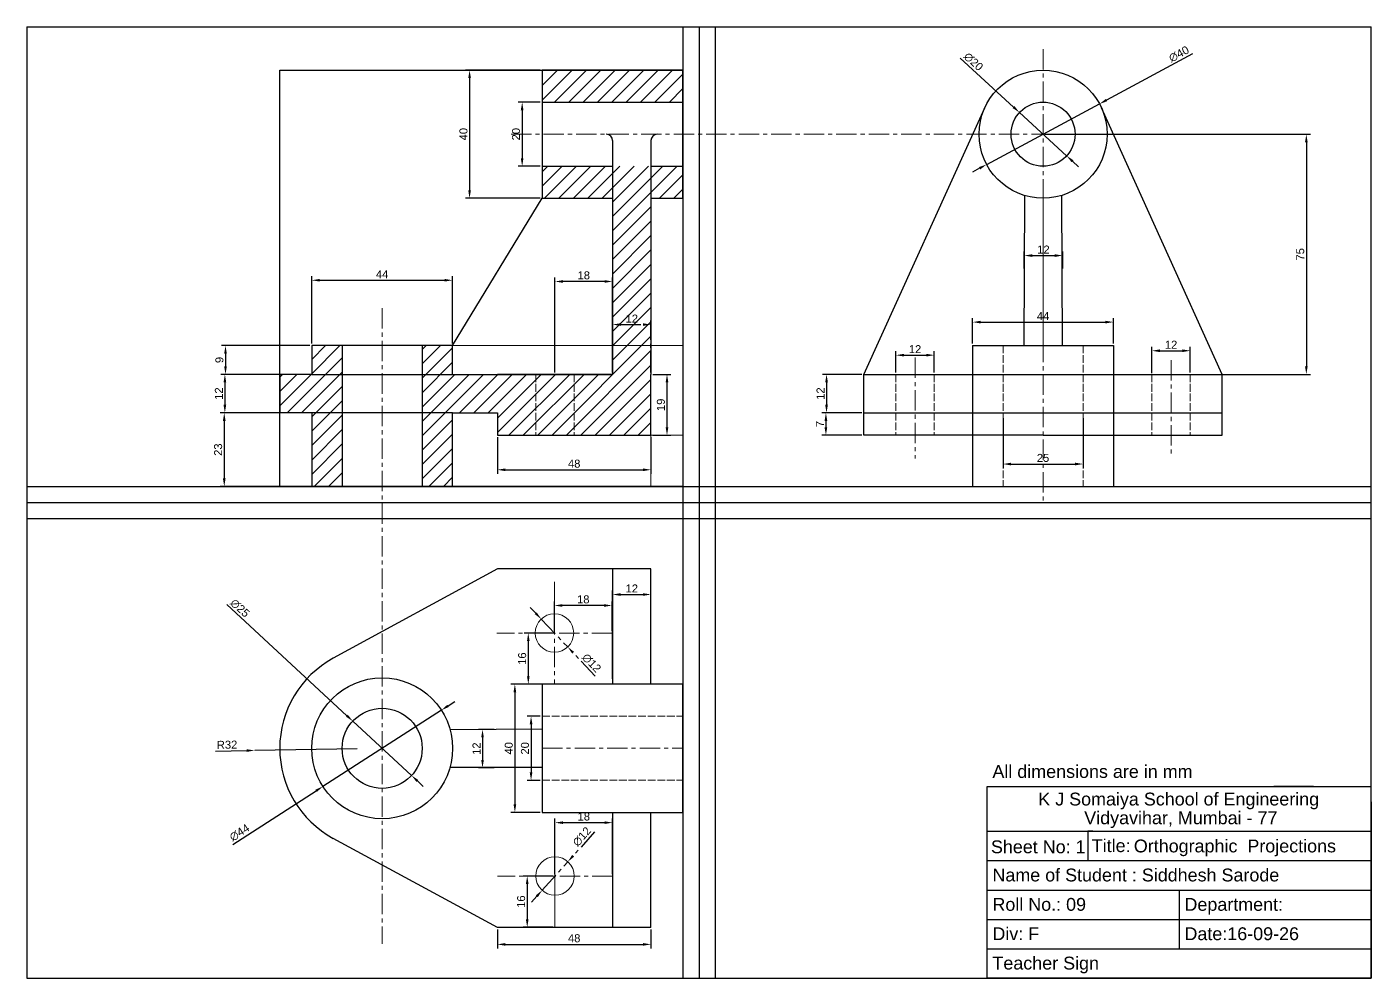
# Model space of a CAD drawing. Header units: millimetres. Extents: x 8712 to 9132, y 3565 to 3862.
import ezdxf

# ---------------------------------------------------------------- set-up
doc = ezdxf.new("R2010")
doc.units = ezdxf.units.MM
doc.header["$LTSCALE"] = 0.2
doc.linetypes.add('ACAD_ISO02W100', pattern=[15, 12, -3])
doc.linetypes.add('CENTER', pattern=[50.8, 31.75, -6.35, 6.35, -6.35])
doc.styles.get("Standard").update_dxf_attribs({"font": 'arial.ttf'})
doc.dimstyles.new('ISO-25', dxfattribs={"dimtxt": 2.5, "dimasz": 2.5, "dimexe": 1.25, "dimexo": 0.625, "dimtad": 1, "dimtxsty": 'Standard', "dimcen": 2.5, "dimadec": 0, "dimazin": 0, "dimtfac": 1, "dimtmove": 0, "dimatfit": 3, "dimfxl": 1, "dimarcsym": 0})

# ---------------------------------------------------------------- blocks, each defined once
blk = doc.blocks.new('*D1')
at = {"color": 0, "lineweight": -2, "transparency": 16777216}
for p, q in [((8876.95, 3754.47), (8876.95, 3784.1)), ((8892.45, 3782.85), (8879.45, 3782.85)), ((8894.95, 3754.47), (8894.95, 3784.1))]:
    blk.add_line(p, q, dxfattribs=at)
at = {"color": 0, "lineweight": 9, "transparency": 16777216}
for points in [[(8879.45, 3783.27), (8879.45, 3782.44), (8876.95, 3782.85)], [(8892.45, 3783.27), (8892.45, 3782.44), (8894.95, 3782.85)]]:
    blk.add_solid(points, dxfattribs=at)
at = {"layer": 'Defpoints', "color": 0, "lineweight": 9, "transparency": 16777216}
for p in [(8876.95, 3782.85), (8876.95, 3753.84), (8894.95, 3753.84)]:
    blk.add_point(p, dxfattribs=at)
at = {"color": 0, "lineweight": 9, "transparency": 16777216, "insert": (8885.95, 3784.75), "char_height": 2.5, "attachment_point": 5}
blk.add_mtext('18', dxfattribs=at)
blk = doc.blocks.new('*D2')
at = {"color": 0, "linetype": 'Continuous', "lineweight": -2, "transparency": 16777216}
for p, q in [((8857.94, 3642.98), (8853.06, 3642.98)), ((8854.31, 3640.48), (8854.31, 3633.48)), ((8857.94, 3630.98), (8853.06, 3630.98))]:
    blk.add_line(p, q, dxfattribs=at)
at = {"color": 0, "linetype": 'Continuous', "lineweight": 9, "transparency": 16777216}
for points in [[(8853.9, 3640.48), (8854.73, 3640.48), (8854.31, 3642.98)], [(8853.9, 3633.48), (8854.73, 3633.48), (8854.31, 3630.98)]]:
    blk.add_solid(points, dxfattribs=at)
at = {"layer": 'Defpoints', "color": 0, "linetype": 'Continuous', "lineweight": 9, "transparency": 16777216}
for p in [(8858.56, 3642.98), (8854.31, 3630.98), (8858.56, 3630.98)]:
    blk.add_point(p, dxfattribs=at)
at = {"color": 0, "linetype": 'Continuous', "lineweight": 9, "transparency": 16777216, "insert": (8852.43, 3636.98), "char_height": 2.5, "attachment_point": 5, "rotation": 90}
blk.add_mtext('12', dxfattribs=at)
blk = doc.blocks.new('*D3')
at = {"color": 0, "linetype": 'Continuous', "lineweight": -2, "transparency": 16777216}
for p, q in [((8774.4, 3681.97), (8811.93, 3647.27)), ((8832.13, 3628.61), (8813.77, 3645.58)), ((8833.96, 3626.91), (8835.8, 3625.21))]:
    blk.add_line(p, q, dxfattribs=at)
at = {"color": 0, "linetype": 'Continuous', "lineweight": 9, "transparency": 16777216}
for points in [[(8812.22, 3647.58), (8811.65, 3646.97), (8813.77, 3645.58)], [(8834.25, 3627.21), (8833.68, 3626.6), (8832.13, 3628.61)]]:
    blk.add_solid(points, dxfattribs=at)
at = {"layer": 'Defpoints', "color": 0, "linetype": 'Continuous', "lineweight": 9, "transparency": 16777216}
for p in [(8813.77, 3645.58), (8832.13, 3628.61)]:
    blk.add_point(p, dxfattribs=at)
at = {"color": 0, "linetype": 'Continuous', "lineweight": 9, "transparency": 16777216, "insert": (8778.52, 3680.85), "char_height": 2.5, "attachment_point": 5, "rotation": 317.2478}
blk.add_mtext('∅25', dxfattribs=at)
blk = doc.blocks.new('*D4')
at = {"color": 0, "linetype": 'Continuous', "lineweight": -2, "transparency": 16777216}
for p, q in [((8770.92, 3636.24), (8780.62, 3636.39)), ((8815.11, 3636.92), (8783.12, 3636.42))]:
    blk.add_line(p, q, dxfattribs=at)
at = {"color": 0, "linetype": 'Continuous', "lineweight": 9, "transparency": 16777216}
blk.add_solid([(8780.61, 3636.8), (8780.62, 3635.97), (8783.12, 3636.42)], dxfattribs=at)
at = {"layer": 'Defpoints', "color": 0, "linetype": 'Continuous', "lineweight": 9, "transparency": 16777216}
for p in [(8783.12, 3636.42), (8815.11, 3636.92)]:
    blk.add_point(p, dxfattribs=at)
at = {"color": 0, "linetype": 'Continuous', "lineweight": 9, "transparency": 16777216, "insert": (8774.49, 3638.19), "char_height": 2.5, "attachment_point": 5, "rotation": 0.8812}
blk.add_mtext('R32', dxfattribs=at)
blk = doc.blocks.new('*D5')
at = {"color": 0, "linetype": 'Continuous', "lineweight": -2, "transparency": 16777216}
for p, q in [((8843.55, 3650.34), (8845.66, 3651.7)), ((8841.45, 3648.99), (8804.45, 3625.19)), ((8776.28, 3607.07), (8802.34, 3623.84))]:
    blk.add_line(p, q, dxfattribs=at)
at = {"color": 0, "linetype": 'Continuous', "lineweight": 9, "transparency": 16777216}
for points in [[(8843.33, 3650.7), (8843.78, 3649.99), (8841.45, 3648.99)], [(8802.12, 3624.19), (8802.57, 3623.49), (8804.45, 3625.19)]]:
    blk.add_solid(points, dxfattribs=at)
at = {"layer": 'Defpoints', "color": 0, "linetype": 'Continuous', "lineweight": 9, "transparency": 16777216}
for p in [(8841.45, 3648.99), (8804.45, 3625.19)]:
    blk.add_point(p, dxfattribs=at)
at = {"color": 0, "linetype": 'Continuous', "lineweight": 9, "transparency": 16777216, "insert": (8778.38, 3610.77), "char_height": 2.5, "attachment_point": 5, "rotation": 32.7506}
blk.add_mtext('∅44', dxfattribs=at)
blk = doc.blocks.new('*D6')
at = {"color": 0, "linetype": 'Continuous', "lineweight": -2, "transparency": 16777216}
for p, q in [((9076.15, 3853.91), (9049.27, 3839.48)), ((9011.83, 3819.38), (9047.07, 3838.3)), ((9009.62, 3818.2), (9007.42, 3817.02))]:
    blk.add_line(p, q, dxfattribs=at)
at = {"color": 0, "linetype": 'Continuous', "lineweight": 9, "transparency": 16777216}
for points in [[(9049.08, 3839.85), (9049.47, 3839.12), (9047.07, 3838.3)], [(9009.43, 3818.57), (9009.82, 3817.83), (9011.83, 3819.38)]]:
    blk.add_solid(points, dxfattribs=at)
at = {"layer": 'Defpoints', "color": 0, "linetype": 'Continuous', "lineweight": 9, "transparency": 16777216}
for p in [(9047.07, 3838.3), (9011.83, 3819.38)]:
    blk.add_point(p, dxfattribs=at)
at = {"color": 0, "linetype": 'Continuous', "lineweight": 9, "transparency": 16777216, "insert": (9071.9, 3853.86), "char_height": 2.5, "attachment_point": 5, "rotation": 28.227}
blk.add_mtext('∅40', dxfattribs=at)
blk = doc.blocks.new('*D7')
at = {"color": 0, "linetype": 'Continuous', "lineweight": -2, "transparency": 16777216}
for p, q in [((9003.58, 3852.58), (9020.24, 3837.29)), ((9036.82, 3822.08), (9022.08, 3835.6)), ((9038.66, 3820.39), (9040.5, 3818.7))]:
    blk.add_line(p, q, dxfattribs=at)
at = {"color": 0, "linetype": 'Continuous', "lineweight": 9, "transparency": 16777216}
for points in [[(9020.52, 3837.6), (9019.96, 3836.99), (9022.08, 3835.6)], [(9038.94, 3820.7), (9038.38, 3820.08), (9036.82, 3822.08)]]:
    blk.add_solid(points, dxfattribs=at)
at = {"layer": 'Defpoints', "color": 0, "linetype": 'Continuous', "lineweight": 9, "transparency": 16777216}
for p in [(9022.08, 3835.6), (9036.82, 3822.08)]:
    blk.add_point(p, dxfattribs=at)
at = {"color": 0, "linetype": 'Continuous', "lineweight": 9, "transparency": 16777216, "insert": (9007.69, 3851.48), "char_height": 2.5, "attachment_point": 5, "rotation": 317.457}
blk.add_mtext('∅20', dxfattribs=at)
blk = doc.blocks.new('*D8')
at = {"color": 0, "lineweight": -2, "transparency": 16777216}
for p, q in [((8800.95, 3763.47), (8800.95, 3784.48)), ((8844.95, 3763.47), (8844.95, 3784.48)), ((8803.45, 3783.23), (8842.45, 3783.23))]:
    blk.add_line(p, q, dxfattribs=at)
at = {"color": 0, "lineweight": 9, "transparency": 16777216}
for points in [[(8803.45, 3783.65), (8803.45, 3782.82), (8800.95, 3783.23)], [(8842.45, 3783.65), (8842.45, 3782.82), (8844.95, 3783.23)]]:
    blk.add_solid(points, dxfattribs=at)
at = {"layer": 'Defpoints', "color": 0, "lineweight": 9, "transparency": 16777216}
for p in [(8844.95, 3783.23), (8800.95, 3762.84), (8844.95, 3762.84)]:
    blk.add_point(p, dxfattribs=at)
at = {"color": 0, "lineweight": 9, "transparency": 16777216, "insert": (8822.95, 3785.11), "char_height": 2.5, "attachment_point": 5}
blk.add_mtext('44', dxfattribs=at)
blk = doc.blocks.new('*D9')
at = {"color": 0, "linetype": 'Continuous', "lineweight": -2, "transparency": 16777216}
for p, q in [((8800.32, 3762.84), (8772.76, 3762.84)), ((8774.01, 3760.34), (8774.01, 3756.34)), ((8800.32, 3753.84), (8772.76, 3753.84))]:
    blk.add_line(p, q, dxfattribs=at)
at = {"color": 0, "linetype": 'Continuous', "lineweight": 9, "transparency": 16777216}
for points in [[(8773.59, 3760.34), (8774.42, 3760.34), (8774.01, 3762.84)], [(8773.59, 3756.34), (8774.42, 3756.34), (8774.01, 3753.84)]]:
    blk.add_solid(points, dxfattribs=at)
at = {"layer": 'Defpoints', "color": 0, "linetype": 'Continuous', "lineweight": 9, "transparency": 16777216}
for p in [(8800.95, 3762.84), (8774.01, 3753.84), (8800.95, 3753.84)]:
    blk.add_point(p, dxfattribs=at)
at = {"color": 0, "linetype": 'Continuous', "lineweight": 9, "transparency": 16777216, "insert": (8772.11, 3758.34), "char_height": 2.5, "attachment_point": 5, "rotation": 90}
blk.add_mtext('9', dxfattribs=at)
blk = doc.blocks.new('*D10')
at = {"color": 0, "linetype": 'Continuous', "lineweight": -2, "transparency": 16777216}
for p, q in [((8790.32, 3753.84), (8772.56, 3753.84)), ((8773.81, 3751.34), (8773.81, 3744.34)), ((8790.32, 3741.84), (8772.56, 3741.84))]:
    blk.add_line(p, q, dxfattribs=at)
at = {"color": 0, "linetype": 'Continuous', "lineweight": 9, "transparency": 16777216}
for points in [[(8773.39, 3751.34), (8774.23, 3751.34), (8773.81, 3753.84)], [(8773.39, 3744.34), (8774.23, 3744.34), (8773.81, 3741.84)]]:
    blk.add_solid(points, dxfattribs=at)
at = {"layer": 'Defpoints', "color": 0, "linetype": 'Continuous', "lineweight": 9, "transparency": 16777216}
for p in [(8790.95, 3753.84), (8773.81, 3741.84), (8790.95, 3741.84)]:
    blk.add_point(p, dxfattribs=at)
at = {"color": 0, "linetype": 'Continuous', "lineweight": 9, "transparency": 16777216, "insert": (8771.93, 3747.84), "char_height": 2.5, "attachment_point": 5, "rotation": 90}
blk.add_mtext('12', dxfattribs=at)
blk = doc.blocks.new('*D11')
at = {"color": 0, "linetype": 'Continuous', "lineweight": -2, "transparency": 16777216}
for p, q in [((8800.32, 3741.84), (8772.36, 3741.84)), ((8773.61, 3739.34), (8773.61, 3721.34)), ((8800.32, 3718.84), (8772.36, 3718.84))]:
    blk.add_line(p, q, dxfattribs=at)
at = {"color": 0, "linetype": 'Continuous', "lineweight": 9, "transparency": 16777216}
for points in [[(8773.19, 3739.34), (8774.03, 3739.34), (8773.61, 3741.84)], [(8773.19, 3721.34), (8774.03, 3721.34), (8773.61, 3718.84)]]:
    blk.add_solid(points, dxfattribs=at)
at = {"layer": 'Defpoints', "color": 0, "linetype": 'Continuous', "lineweight": 9, "transparency": 16777216}
for p in [(8800.95, 3741.84), (8773.61, 3718.84), (8800.95, 3718.84)]:
    blk.add_point(p, dxfattribs=at)
at = {"color": 0, "linetype": 'Continuous', "lineweight": 9, "transparency": 16777216, "insert": (8771.71, 3730.34), "char_height": 2.5, "attachment_point": 5, "rotation": 90}
blk.add_mtext('23', dxfattribs=at)
blk = doc.blocks.new('*D12')
at = {"color": 0, "linetype": 'Continuous', "lineweight": -2, "transparency": 16777216}
for p, q in [((8872.32, 3848.84), (8849.01, 3848.84)), ((8850.26, 3846.34), (8850.26, 3811.34)), ((8872.32, 3808.84), (8849.01, 3808.84))]:
    blk.add_line(p, q, dxfattribs=at)
at = {"color": 0, "linetype": 'Continuous', "lineweight": 9, "transparency": 16777216}
for points in [[(8849.85, 3846.34), (8850.68, 3846.34), (8850.26, 3848.84)], [(8849.85, 3811.34), (8850.68, 3811.34), (8850.26, 3808.84)]]:
    blk.add_solid(points, dxfattribs=at)
at = {"layer": 'Defpoints', "color": 0, "linetype": 'Continuous', "lineweight": 9, "transparency": 16777216}
for p in [(8872.95, 3848.84), (8850.26, 3808.84), (8872.95, 3808.84)]:
    blk.add_point(p, dxfattribs=at)
at = {"color": 0, "linetype": 'Continuous', "lineweight": 9, "transparency": 16777216, "insert": (8848.36, 3828.84), "char_height": 2.5, "attachment_point": 5, "rotation": 90}
blk.add_mtext('40', dxfattribs=at)
blk = doc.blocks.new('*D13')
at = {"color": 0, "linetype": 'Continuous', "lineweight": -2, "transparency": 16777216}
for p, q in [((8872.32, 3838.84), (8865.45, 3838.84)), ((8866.7, 3836.34), (8866.7, 3821.34)), ((8872.32, 3818.84), (8865.45, 3818.84))]:
    blk.add_line(p, q, dxfattribs=at)
at = {"color": 0, "linetype": 'Continuous', "lineweight": 9, "transparency": 16777216}
for points in [[(8866.28, 3836.34), (8867.11, 3836.34), (8866.7, 3838.84)], [(8866.28, 3821.34), (8867.11, 3821.34), (8866.7, 3818.84)]]:
    blk.add_solid(points, dxfattribs=at)
at = {"layer": 'Defpoints', "color": 0, "linetype": 'Continuous', "lineweight": 9, "transparency": 16777216}
for p in [(8872.95, 3838.84), (8866.7, 3818.84), (8872.95, 3818.84)]:
    blk.add_point(p, dxfattribs=at)
at = {"color": 0, "linetype": 'Continuous', "lineweight": 9, "transparency": 16777216, "insert": (8864.79, 3828.84), "char_height": 2.5, "attachment_point": 5, "rotation": 90}
blk.add_mtext('20', dxfattribs=at)
blk = doc.blocks.new('*D14')
at = {"color": 0, "linetype": 'CENTER', "lineweight": -2, "transparency": 16777216}
for p, q in [((8894.95, 3754.47), (8894.95, 3770.64)), ((8897.45, 3769.39), (8904.45, 3769.39)), ((8906.95, 3754.47), (8906.95, 3770.64))]:
    blk.add_line(p, q, dxfattribs=at)
at = {"color": 0, "linetype": 'CENTER', "lineweight": 9, "transparency": 16777216}
for points in [[(8897.45, 3769.81), (8897.45, 3768.98), (8894.95, 3769.39)], [(8904.45, 3769.81), (8904.45, 3768.98), (8906.95, 3769.39)]]:
    blk.add_solid(points, dxfattribs=at)
at = {"layer": 'Defpoints', "color": 0, "linetype": 'CENTER', "lineweight": 9, "transparency": 16777216}
for p in [(8906.95, 3769.39), (8894.95, 3753.84), (8906.95, 3753.84)]:
    blk.add_point(p, dxfattribs=at)
at = {"color": 0, "linetype": 'CENTER', "lineweight": 9, "transparency": 16777216, "insert": (8900.95, 3771.27), "char_height": 2.5, "attachment_point": 5}
blk.add_mtext('12', dxfattribs=at)
blk = doc.blocks.new('*D15')
at = {"color": 0, "linetype": 'Continuous', "lineweight": -2, "transparency": 16777216}
for p, q in [((8858.95, 3734.22), (8858.95, 3722.81)), ((8906.95, 3734.22), (8906.95, 3722.81)), ((8861.45, 3724.06), (8904.45, 3724.06))]:
    blk.add_line(p, q, dxfattribs=at)
at = {"color": 0, "linetype": 'Continuous', "lineweight": 9, "transparency": 16777216}
for points in [[(8861.45, 3724.48), (8861.45, 3723.64), (8858.95, 3724.06)], [(8904.45, 3724.48), (8904.45, 3723.64), (8906.95, 3724.06)]]:
    blk.add_solid(points, dxfattribs=at)
at = {"layer": 'Defpoints', "color": 0, "linetype": 'Continuous', "lineweight": 9, "transparency": 16777216}
for p in [(8858.95, 3734.84), (8906.95, 3734.84), (8906.95, 3724.06)]:
    blk.add_point(p, dxfattribs=at)
at = {"color": 0, "linetype": 'Continuous', "lineweight": 9, "transparency": 16777216, "insert": (8882.95, 3725.96), "char_height": 2.5, "attachment_point": 5}
blk.add_mtext('48', dxfattribs=at)
blk = doc.blocks.new('*D16')
at = {"color": 0, "linetype": 'Continuous', "lineweight": -2, "transparency": 16777216}
for p, q in [((8907.57, 3753.84), (8913.2, 3753.84)), ((8911.95, 3751.34), (8911.95, 3737.34)), ((8907.57, 3734.84), (8913.2, 3734.84))]:
    blk.add_line(p, q, dxfattribs=at)
at = {"color": 0, "linetype": 'Continuous', "lineweight": 9, "transparency": 16777216}
for points in [[(8911.53, 3751.34), (8912.37, 3751.34), (8911.95, 3753.84)], [(8911.53, 3737.34), (8912.37, 3737.34), (8911.95, 3734.84)]]:
    blk.add_solid(points, dxfattribs=at)
at = {"layer": 'Defpoints', "color": 0, "linetype": 'Continuous', "lineweight": 9, "transparency": 16777216}
for p in [(8906.95, 3753.84), (8906.95, 3734.84), (8911.95, 3734.84)]:
    blk.add_point(p, dxfattribs=at)
at = {"color": 0, "linetype": 'Continuous', "lineweight": 9, "transparency": 16777216, "insert": (8910.05, 3744.34), "char_height": 2.5, "attachment_point": 5, "rotation": 90}
blk.add_mtext('19', dxfattribs=at)
blk = doc.blocks.new('*D17')
at = {"color": 0, "linetype": 'Continuous', "lineweight": -2, "transparency": 16777216}
for p, q in [((8972.82, 3753.84), (8960.55, 3753.84)), ((8961.8, 3751.34), (8961.8, 3744.34)), ((8972.82, 3741.84), (8960.55, 3741.84))]:
    blk.add_line(p, q, dxfattribs=at)
at = {"color": 0, "linetype": 'Continuous', "lineweight": 9, "transparency": 16777216}
for points in [[(8961.38, 3751.34), (8962.22, 3751.34), (8961.8, 3753.84)], [(8961.38, 3744.34), (8962.22, 3744.34), (8961.8, 3741.84)]]:
    blk.add_solid(points, dxfattribs=at)
at = {"layer": 'Defpoints', "color": 0, "linetype": 'Continuous', "lineweight": 9, "transparency": 16777216}
for p in [(8973.45, 3753.84), (8961.8, 3741.84), (8973.45, 3741.84)]:
    blk.add_point(p, dxfattribs=at)
at = {"color": 0, "linetype": 'Continuous', "lineweight": 9, "transparency": 16777216, "insert": (8959.92, 3747.84), "char_height": 2.5, "attachment_point": 5, "rotation": 90}
blk.add_mtext('12', dxfattribs=at)
blk = doc.blocks.new('*D18')
at = {"color": 0, "linetype": 'Continuous', "lineweight": -2, "transparency": 16777216}
for p, q in [((8972.82, 3741.84), (8960.35, 3741.84)), ((8961.6, 3739.34), (8961.6, 3737.34)), ((8972.82, 3734.84), (8960.35, 3734.84))]:
    blk.add_line(p, q, dxfattribs=at)
at = {"color": 0, "linetype": 'Continuous', "lineweight": 9, "transparency": 16777216}
for points in [[(8961.18, 3739.34), (8962.02, 3739.34), (8961.6, 3741.84)], [(8961.18, 3737.34), (8962.02, 3737.34), (8961.6, 3734.84)]]:
    blk.add_solid(points, dxfattribs=at)
at = {"layer": 'Defpoints', "color": 0, "linetype": 'Continuous', "lineweight": 9, "transparency": 16777216}
for p in [(8973.45, 3741.84), (8961.6, 3734.84), (8973.45, 3734.84)]:
    blk.add_point(p, dxfattribs=at)
at = {"color": 0, "linetype": 'Continuous', "lineweight": 9, "transparency": 16777216, "insert": (8959.73, 3738.34), "char_height": 2.5, "attachment_point": 5, "rotation": 90}
blk.add_mtext('7', dxfattribs=at)
blk = doc.blocks.new('*D19')
at = {"color": 0, "linetype": 'Continuous', "lineweight": -2, "transparency": 16777216}
for p, q in [((9007.45, 3763.47), (9007.45, 3771.42)), ((9009.95, 3770.17), (9048.95, 3770.17)), ((9051.45, 3763.47), (9051.45, 3771.42))]:
    blk.add_line(p, q, dxfattribs=at)
at = {"color": 0, "linetype": 'Continuous', "lineweight": 9, "transparency": 16777216}
for points in [[(9009.95, 3770.58), (9009.95, 3769.75), (9007.45, 3770.17)], [(9048.95, 3770.58), (9048.95, 3769.75), (9051.45, 3770.17)]]:
    blk.add_solid(points, dxfattribs=at)
at = {"layer": 'Defpoints', "color": 0, "linetype": 'Continuous', "lineweight": 9, "transparency": 16777216}
for p in [(9051.45, 3770.17), (9007.45, 3762.84), (9051.45, 3762.84)]:
    blk.add_point(p, dxfattribs=at)
at = {"color": 0, "linetype": 'Continuous', "lineweight": 9, "transparency": 16777216, "insert": (9029.45, 3772.04), "char_height": 2.5, "attachment_point": 5}
blk.add_mtext('44', dxfattribs=at)
blk = doc.blocks.new('*D20')
at = {"color": 0, "linetype": 'Continuous', "lineweight": -2, "transparency": 16777216}
for p, q in [((9023.58, 3786.89), (9023.58, 3792.19)), ((9026.08, 3790.94), (9033.08, 3790.94)), ((9035.58, 3786.89), (9035.58, 3792.19))]:
    blk.add_line(p, q, dxfattribs=at)
at = {"color": 0, "linetype": 'Continuous', "lineweight": 9, "transparency": 16777216}
for points in [[(9026.08, 3791.36), (9026.08, 3790.52), (9023.58, 3790.94)], [(9033.08, 3791.36), (9033.08, 3790.52), (9035.58, 3790.94)]]:
    blk.add_solid(points, dxfattribs=at)
at = {"layer": 'Defpoints', "color": 0, "linetype": 'Continuous', "lineweight": 9, "transparency": 16777216}
for p in [(9035.58, 3790.94), (9023.58, 3786.26), (9035.58, 3786.26)]:
    blk.add_point(p, dxfattribs=at)
at = {"color": 0, "linetype": 'Continuous', "lineweight": 9, "transparency": 16777216, "insert": (9029.58, 3792.82), "char_height": 2.5, "attachment_point": 5}
blk.add_mtext('12', dxfattribs=at)
blk = doc.blocks.new('*D21')
at = {"color": 0, "linetype": 'Continuous', "lineweight": -2, "transparency": 16777216}
for p, q in [((9016.95, 3740.22), (9016.95, 3724.6)), ((9041.95, 3740.22), (9041.95, 3724.6)), ((9019.45, 3725.85), (9039.45, 3725.85))]:
    blk.add_line(p, q, dxfattribs=at)
at = {"color": 0, "linetype": 'Continuous', "lineweight": 9, "transparency": 16777216}
for points in [[(9019.45, 3726.27), (9019.45, 3725.43), (9016.95, 3725.85)], [(9039.45, 3726.27), (9039.45, 3725.43), (9041.95, 3725.85)]]:
    blk.add_solid(points, dxfattribs=at)
at = {"layer": 'Defpoints', "color": 0, "linetype": 'Continuous', "lineweight": 9, "transparency": 16777216}
for p in [(9016.95, 3740.84), (9041.95, 3740.84), (9041.95, 3725.85)]:
    blk.add_point(p, dxfattribs=at)
at = {"color": 0, "linetype": 'Continuous', "lineweight": 9, "transparency": 16777216, "insert": (9029.45, 3727.75), "char_height": 2.5, "attachment_point": 5}
blk.add_mtext('25', dxfattribs=at)
blk = doc.blocks.new('*D22')
at = {"color": 0, "linetype": 'Continuous', "lineweight": -2, "transparency": 16777216}
for p, q in [((9063.45, 3754.2), (9063.45, 3762.48)), ((9065.95, 3761.23), (9072.95, 3761.23)), ((9075.45, 3754.47), (9075.45, 3762.48))]:
    blk.add_line(p, q, dxfattribs=at)
at = {"color": 0, "linetype": 'Continuous', "lineweight": 9, "transparency": 16777216}
for points in [[(9065.95, 3761.65), (9065.95, 3760.81), (9063.45, 3761.23)], [(9072.95, 3761.65), (9072.95, 3760.81), (9075.45, 3761.23)]]:
    blk.add_solid(points, dxfattribs=at)
at = {"layer": 'Defpoints', "color": 0, "linetype": 'Continuous', "lineweight": 9, "transparency": 16777216}
for p in [(9075.45, 3761.23), (9063.45, 3753.58), (9075.45, 3753.84)]:
    blk.add_point(p, dxfattribs=at)
at = {"color": 0, "linetype": 'Continuous', "lineweight": 9, "transparency": 16777216, "insert": (9069.45, 3763.11), "char_height": 2.5, "attachment_point": 5}
blk.add_mtext('12', dxfattribs=at)
blk = doc.blocks.new('*D23')
at = {"color": 0, "linetype": 'Continuous', "lineweight": -2, "transparency": 16777216}
for p, q in [((8983.45, 3754.47), (8983.45, 3761.09)), ((8985.95, 3759.84), (8992.95, 3759.84)), ((8995.45, 3754.47), (8995.45, 3761.09))]:
    blk.add_line(p, q, dxfattribs=at)
at = {"color": 0, "linetype": 'Continuous', "lineweight": 9, "transparency": 16777216}
for points in [[(8985.95, 3760.26), (8985.95, 3759.43), (8983.45, 3759.84)], [(8992.95, 3760.26), (8992.95, 3759.43), (8995.45, 3759.84)]]:
    blk.add_solid(points, dxfattribs=at)
at = {"layer": 'Defpoints', "color": 0, "linetype": 'Continuous', "lineweight": 9, "transparency": 16777216}
for p in [(8995.45, 3759.84), (8983.45, 3753.84), (8995.45, 3753.84)]:
    blk.add_point(p, dxfattribs=at)
at = {"color": 0, "linetype": 'Continuous', "lineweight": 9, "transparency": 16777216, "insert": (8989.45, 3761.72), "char_height": 2.5, "attachment_point": 5}
blk.add_mtext('12', dxfattribs=at)
blk = doc.blocks.new('*D24')
at = {"color": 0, "linetype": 'Continuous', "lineweight": -2, "transparency": 16777216}
for p, q in [((8858.95, 3580.47), (8858.95, 3574.62)), ((8906.95, 3580.47), (8906.95, 3574.62)), ((8861.45, 3575.87), (8904.45, 3575.87))]:
    blk.add_line(p, q, dxfattribs=at)
at = {"color": 0, "linetype": 'Continuous', "lineweight": 9, "transparency": 16777216}
for points in [[(8861.45, 3576.28), (8861.45, 3575.45), (8858.95, 3575.87)], [(8904.45, 3576.28), (8904.45, 3575.45), (8906.95, 3575.87)]]:
    blk.add_solid(points, dxfattribs=at)
at = {"layer": 'Defpoints', "color": 0, "linetype": 'Continuous', "lineweight": 9, "transparency": 16777216}
for p in [(8858.95, 3581.09), (8906.95, 3581.09), (8906.95, 3575.87)]:
    blk.add_point(p, dxfattribs=at)
at = {"color": 0, "linetype": 'Continuous', "lineweight": 9, "transparency": 16777216, "insert": (8882.95, 3577.77), "char_height": 2.5, "attachment_point": 5}
blk.add_mtext('48', dxfattribs=at)
blk = doc.blocks.new('*D25')
at = {"color": 0, "linetype": 'CENTER', "lineweight": -2, "transparency": 16777216}
for p, q in [((8889.33, 3610.99), (8882.63, 3603.54)), ((8872.94, 3592.75), (8880.96, 3601.68)), ((8871.27, 3590.89), (8869.6, 3589.03))]:
    blk.add_line(p, q, dxfattribs=at)
at = {"color": 0, "linetype": 'CENTER', "lineweight": 9, "transparency": 16777216}
for points in [[(8882.32, 3603.81), (8882.94, 3603.26), (8880.96, 3601.68)], [(8870.96, 3591.17), (8871.58, 3590.61), (8872.94, 3592.75)]]:
    blk.add_solid(points, dxfattribs=at)
at = {"layer": 'Defpoints', "color": 0, "linetype": 'CENTER', "lineweight": 9, "transparency": 16777216}
for p in [(8880.96, 3601.68), (8872.94, 3592.75)]:
    blk.add_point(p, dxfattribs=at)
at = {"color": 0, "linetype": 'CENTER', "lineweight": 9, "transparency": 16777216, "insert": (8885.35, 3609.51), "char_height": 2.5, "attachment_point": 5, "rotation": 48.0592}
blk.add_mtext('∅12', dxfattribs=at)
blk = doc.blocks.new('*D26')
at = {"color": 0, "linetype": 'CENTER', "lineweight": -2, "transparency": 16777216}
for p, q in [((8870.94, 3679.26), (8869.22, 3681.07)), ((8872.66, 3677.44), (8880.92, 3668.74)), ((8889.54, 3659.65), (8882.64, 3666.92))]:
    blk.add_line(p, q, dxfattribs=at)
at = {"color": 0, "linetype": 'CENTER', "lineweight": 9, "transparency": 16777216}
for points in [[(8871.24, 3679.54), (8870.64, 3678.97), (8872.66, 3677.44)], [(8882.94, 3667.21), (8882.34, 3666.64), (8880.92, 3668.74)]]:
    blk.add_solid(points, dxfattribs=at)
at = {"layer": 'Defpoints', "color": 0, "linetype": 'CENTER', "lineweight": 9, "transparency": 16777216}
for p in [(8872.66, 3677.44), (8880.92, 3668.74)]:
    blk.add_point(p, dxfattribs=at)
at = {"color": 0, "linetype": 'CENTER', "lineweight": 9, "transparency": 16777216, "insert": (8888.38, 3663.74), "char_height": 2.5, "attachment_point": 5, "rotation": 313.4961}
blk.add_mtext('∅12', dxfattribs=at)
blk = doc.blocks.new('*D27')
at = {"color": 0, "linetype": 'Continuous', "lineweight": -2, "transparency": 16777216}
for p, q in [((8872.32, 3657.09), (8863.17, 3657.09)), ((8864.42, 3654.59), (8864.42, 3619.59)), ((8872.32, 3617.09), (8863.17, 3617.09))]:
    blk.add_line(p, q, dxfattribs=at)
at = {"color": 0, "linetype": 'Continuous', "lineweight": 9, "transparency": 16777216}
for points in [[(8864, 3654.59), (8864.84, 3654.59), (8864.42, 3657.09)], [(8864, 3619.59), (8864.84, 3619.59), (8864.42, 3617.09)]]:
    blk.add_solid(points, dxfattribs=at)
at = {"layer": 'Defpoints', "color": 0, "linetype": 'Continuous', "lineweight": 9, "transparency": 16777216}
for p in [(8872.95, 3657.09), (8864.42, 3617.09), (8872.95, 3617.09)]:
    blk.add_point(p, dxfattribs=at)
at = {"color": 0, "linetype": 'Continuous', "lineweight": 9, "transparency": 16777216, "insert": (8862.52, 3637.09), "char_height": 2.5, "attachment_point": 5, "rotation": 90}
blk.add_mtext('40', dxfattribs=at)
blk = doc.blocks.new('*D28')
at = {"color": 0, "linetype": 'Continuous', "lineweight": -2, "transparency": 16777216}
for p, q in [((8872.32, 3647.09), (8868.23, 3647.09)), ((8869.48, 3644.59), (8869.48, 3629.59)), ((8872.32, 3627.09), (8868.23, 3627.09))]:
    blk.add_line(p, q, dxfattribs=at)
at = {"color": 0, "linetype": 'Continuous', "lineweight": 9, "transparency": 16777216}
for points in [[(8869.06, 3644.59), (8869.9, 3644.59), (8869.48, 3647.09)], [(8869.06, 3629.59), (8869.9, 3629.59), (8869.48, 3627.09)]]:
    blk.add_solid(points, dxfattribs=at)
at = {"layer": 'Defpoints', "color": 0, "linetype": 'Continuous', "lineweight": 9, "transparency": 16777216}
for p in [(8872.95, 3647.09), (8869.48, 3627.09), (8872.95, 3627.09)]:
    blk.add_point(p, dxfattribs=at)
at = {"color": 0, "linetype": 'Continuous', "lineweight": 9, "transparency": 16777216, "insert": (8867.58, 3637.09), "char_height": 2.5, "attachment_point": 5, "rotation": 90}
blk.add_mtext('20', dxfattribs=at)
blk = doc.blocks.new('*D29')
at = {"color": 0, "linetype": 'Continuous', "lineweight": -2, "transparency": 16777216}
for p, q in [((8894.95, 3658.78), (8894.95, 3686.36)), ((8897.45, 3685.11), (8904.45, 3685.11)), ((8906.95, 3658.78), (8906.95, 3686.36))]:
    blk.add_line(p, q, dxfattribs=at)
at = {"color": 0, "linetype": 'Continuous', "lineweight": 9, "transparency": 16777216}
for points in [[(8897.45, 3685.52), (8897.45, 3684.69), (8894.95, 3685.11)], [(8904.45, 3685.52), (8904.45, 3684.69), (8906.95, 3685.11)]]:
    blk.add_solid(points, dxfattribs=at)
at = {"layer": 'Defpoints', "color": 0, "linetype": 'Continuous', "lineweight": 9, "transparency": 16777216}
for p in [(8906.95, 3685.11), (8894.95, 3658.15), (8906.95, 3658.15)]:
    blk.add_point(p, dxfattribs=at)
at = {"color": 0, "linetype": 'Continuous', "lineweight": 9, "transparency": 16777216, "insert": (8900.95, 3686.99), "char_height": 2.5, "attachment_point": 5}
blk.add_mtext('12', dxfattribs=at)
blk = doc.blocks.new('*D32')
at = {"color": 0, "linetype": 'Continuous', "lineweight": -2, "transparency": 16777216}
for p, q in [((8876.79, 3673.72), (8876.79, 3682.93)), ((8892.29, 3681.68), (8879.29, 3681.68)), ((8894.79, 3673.72), (8894.79, 3682.93))]:
    blk.add_line(p, q, dxfattribs=at)
at = {"color": 0, "linetype": 'Continuous', "lineweight": 9, "transparency": 16777216}
for points in [[(8879.29, 3682.1), (8879.29, 3681.26), (8876.79, 3681.68)], [(8892.29, 3682.1), (8892.29, 3681.26), (8894.79, 3681.68)]]:
    blk.add_solid(points, dxfattribs=at)
at = {"layer": 'Defpoints', "color": 0, "linetype": 'Continuous', "lineweight": 9, "transparency": 16777216}
for p in [(8876.79, 3681.68), (8876.79, 3673.09), (8894.79, 3673.09)]:
    blk.add_point(p, dxfattribs=at)
at = {"color": 0, "linetype": 'Continuous', "lineweight": 9, "transparency": 16777216, "insert": (8885.79, 3683.58), "char_height": 2.5, "attachment_point": 5}
blk.add_mtext('18', dxfattribs=at)
blk = doc.blocks.new('*D33')
at = {"color": 0, "linetype": 'Continuous', "lineweight": -2, "transparency": 16777216}
for p, q in [((8876.17, 3673.09), (8867.36, 3673.09)), ((8868.61, 3670.59), (8868.61, 3659.59)), ((8876.17, 3657.09), (8867.36, 3657.09))]:
    blk.add_line(p, q, dxfattribs=at)
at = {"color": 0, "linetype": 'Continuous', "lineweight": 9, "transparency": 16777216}
for points in [[(8868.2, 3670.59), (8869.03, 3670.59), (8868.61, 3673.09)], [(8868.2, 3659.59), (8869.03, 3659.59), (8868.61, 3657.09)]]:
    blk.add_solid(points, dxfattribs=at)
at = {"layer": 'Defpoints', "color": 0, "linetype": 'Continuous', "lineweight": 9, "transparency": 16777216}
for p in [(8876.79, 3673.09), (8868.61, 3657.09), (8876.79, 3657.09)]:
    blk.add_point(p, dxfattribs=at)
at = {"color": 0, "linetype": 'Continuous', "lineweight": 9, "transparency": 16777216, "insert": (8866.71, 3665.09), "char_height": 2.5, "attachment_point": 5, "rotation": 90}
blk.add_mtext('16', dxfattribs=at)
blk = doc.blocks.new('*D36')
at = {"color": 0, "linetype": 'Continuous', "lineweight": -2, "transparency": 16777216}
for p, q in [((8876.95, 3597.84), (8876.95, 3615.13)), ((8879.45, 3613.88), (8892.45, 3613.88)), ((8894.95, 3597.84), (8894.95, 3615.13))]:
    blk.add_line(p, q, dxfattribs=at)
at = {"color": 0, "linetype": 'Continuous', "lineweight": 9, "transparency": 16777216}
for points in [[(8879.45, 3614.29), (8879.45, 3613.46), (8876.95, 3613.88)], [(8892.45, 3614.29), (8892.45, 3613.46), (8894.95, 3613.88)]]:
    blk.add_solid(points, dxfattribs=at)
at = {"layer": 'Defpoints', "color": 0, "linetype": 'Continuous', "lineweight": 9, "transparency": 16777216}
for p in [(8894.95, 3613.88), (8876.95, 3597.21), (8894.95, 3597.21)]:
    blk.add_point(p, dxfattribs=at)
at = {"color": 0, "linetype": 'Continuous', "lineweight": 9, "transparency": 16777216, "insert": (8885.95, 3615.78), "char_height": 2.5, "attachment_point": 5}
blk.add_mtext('18', dxfattribs=at)
blk = doc.blocks.new('*D37')
at = {"color": 0, "linetype": 'Continuous', "lineweight": -2, "transparency": 16777216}
for p, q in [((8876.32, 3597.21), (8867.03, 3597.21)), ((8868.28, 3594.71), (8868.28, 3583.71)), ((8876.32, 3581.21), (8867.03, 3581.21))]:
    blk.add_line(p, q, dxfattribs=at)
at = {"color": 0, "linetype": 'Continuous', "lineweight": 9, "transparency": 16777216}
for points in [[(8867.86, 3594.71), (8868.7, 3594.71), (8868.28, 3597.21)], [(8867.86, 3583.71), (8868.7, 3583.71), (8868.28, 3581.21)]]:
    blk.add_solid(points, dxfattribs=at)
at = {"layer": 'Defpoints', "color": 0, "linetype": 'Continuous', "lineweight": 9, "transparency": 16777216}
for p in [(8876.95, 3597.21), (8868.28, 3581.21), (8876.95, 3581.21)]:
    blk.add_point(p, dxfattribs=at)
at = {"color": 0, "linetype": 'Continuous', "lineweight": 9, "transparency": 16777216, "insert": (8866.38, 3589.21), "char_height": 2.5, "attachment_point": 5, "rotation": 90}
blk.add_mtext('16', dxfattribs=at)
blk = doc.blocks.new('*D39')
at = {"color": 0, "linetype": 'Continuous', "lineweight": -2, "transparency": 16777216}
for p, q in [((9030.07, 3828.84), (9112.96, 3828.84)), ((9111.71, 3826.34), (9111.71, 3756.34)), ((9030.07, 3753.84), (9112.96, 3753.84))]:
    blk.add_line(p, q, dxfattribs=at)
at = {"color": 0, "linetype": 'Continuous', "lineweight": 30, "transparency": 16777216}
for points in [[(9111.29, 3826.34), (9112.12, 3826.34), (9111.71, 3828.84)], [(9111.29, 3756.34), (9112.12, 3756.34), (9111.71, 3753.84)]]:
    blk.add_solid(points, dxfattribs=at)
at = {"layer": 'Defpoints', "color": 0, "linetype": 'Continuous', "lineweight": 30, "transparency": 16777216}
for p in [(9029.45, 3828.84), (9029.45, 3753.84), (9111.71, 3753.84)]:
    blk.add_point(p, dxfattribs=at)
at = {"color": 0, "linetype": 'Continuous', "lineweight": 9, "transparency": 16777216, "insert": (9109.81, 3791.34), "char_height": 2.5, "attachment_point": 5, "rotation": 90}
blk.add_mtext('75', dxfattribs=at)

msp = doc.modelspace()

# ---------------------------------------------------------------- hatches: boundary and pattern name
at = {"linetype": 'CENTER', "lineweight": 9}
h = msp.add_hatch(dxfattribs=at)
h.set_pattern_fill('ANSI31', color=256)
h.paths.add_polyline_path([(8810.449, 3741.841), (8800.949, 3741.841), (8800.949, 3718.841), (8810.449, 3718.841)])
h.paths.add_polyline_path([(8810.449, 3762.841), (8800.949, 3762.841), (8800.949, 3753.841), (8810.449, 3753.841)])
h.paths.add_polyline_path([(8810.449, 3753.841), (8800.949, 3753.841), (8800.949, 3741.841), (8810.449, 3741.841)])
h.paths.add_polyline_path([(8800.949, 3753.841), (8790.949, 3753.841), (8790.949, 3741.841), (8800.949, 3741.841)])
h.paths.add_polyline_path([(8844.949, 3762.841), (8835.449, 3762.841), (8835.449, 3753.841), (8844.949, 3753.841)])
h.paths.add_polyline_path([(8844.949, 3753.841), (8835.449, 3753.841), (8835.449, 3741.841), (8844.949, 3741.841)])
h.paths.add_polyline_path([(8844.949, 3741.841), (8835.449, 3741.841), (8835.449, 3718.841), (8844.949, 3718.841)])
h.paths.add_polyline_path([(8858.949, 3753.841), (8844.949, 3753.841), (8844.949, 3741.841), (8858.949, 3741.841)])
h.paths.add_polyline_path([(8870.949, 3753.841), (8858.949, 3753.841), (8858.949, 3734.841), (8870.949, 3734.841)])
h.paths.add_polyline_path([(8882.949, 3753.841), (8876.949, 3753.841), (8870.949, 3753.841), (8870.949, 3734.841), (8882.949, 3734.841)])
h.paths.add_polyline_path([(8906.949, 3753.841), (8882.949, 3753.841), (8882.949, 3734.841), (8906.949, 3734.841)])
h.paths.add_polyline_path([(8906.949, 3808.841), (8894.949, 3808.841), (8894.949, 3753.841), (8906.949, 3753.841)])
h.paths.add_polyline_path([(8906.949, 3818.841), (8894.949, 3818.841), (8894.949, 3808.841), (8906.949, 3808.841)])
h.paths.add_polyline_path([(8916.949, 3818.841), (8906.949, 3818.841), (8906.949, 3808.841), (8916.949, 3808.841)])
h.paths.add_polyline_path([(8894.949, 3818.841), (8872.949, 3818.841), (8872.949, 3808.841), (8894.949, 3808.841)])
h.paths.add_polyline_path([(8916.949, 3848.841), (8872.949, 3848.841), (8872.949, 3838.841), (8916.949, 3838.841)])

# ---------------------------------------------------------------- linework, layer by layer
for p, q in [((8711.949, 3862.341), (9131.949, 3862.341)), ((8711.949, 3862.341), (8711.949, 3565.341)), ((8916.949, 3862.341), (8916.949, 3565.341)), ((8921.949, 3862.341), (8921.949, 3565.341)), ((8926.949, 3862.341), (8926.949, 3565.341)), ((9131.949, 3565.341), (9131.949, 3862.341)), ((8711.949, 3718.841), (9131.949, 3718.841)), ((8711.949, 3713.841), (9131.949, 3713.841)), ((8711.949, 3708.841), (9131.949, 3708.841)), ((9011.949, 3625.164), (9131.949, 3625.164)), ((9011.949, 3565.341), (9011.949, 3625.164)), ((9113.92, 3625.164), (9101.539, 3625.164)), ((9131.949, 3611.174), (9131.949, 3625.164)), ((9131.949, 3620.341), (9131.949, 3565.341)), ((9011.949, 3611.174), (9131.949, 3611.174)), ((9011.949, 3611.174), (9061.949, 3611.174)), ((9011.949, 3611.174), (9046.949, 3611.174)), ((9041.949, 3611.174), (9044.949, 3611.174)), ((9044.949, 3611.174), (9043.449, 3611.174)), ((9043.449, 3611.174), (9043.449, 3602.007)), ((9071.949, 3611.174), (9071.949, 3611.174)), ((9119.568, 3611.174), (9131.949, 3611.174)), ((9011.949, 3602.007), (9131.949, 3602.007)), ((9011.949, 3602.007), (9061.949, 3602.007)), ((9011.949, 3592.841), (9131.949, 3592.841)), ((9071.949, 3592.841), (9071.949, 3574.507)), ((9011.949, 3583.674), (9131.949, 3583.674)), ((9011.949, 3574.507), (9131.949, 3574.507)), ((8711.949, 3565.341), (9131.949, 3565.341)), ((9131.949, 3565.341), (9011.949, 3565.341))]:
    msp.add_line(p, q)
for p, q in [((9029.449, 3855.423), (9029.449, 3713.841)), ((8863.237, 3828.841), (9098.278, 3828.841)), ((8822.949, 3774.492), (8822.949, 3575.992)), ((8989.449, 3759.066), (8989.449, 3727.622)), ((9069.449, 3758.33), (9069.449, 3728.726)), ((8876.791, 3689.091), (8876.791, 3657.091)), ((8894.791, 3673.091), (8858.791, 3673.091)), ((8872.949, 3637.091), (8916.949, 3637.091)), ((8894.949, 3597.213), (8858.949, 3597.213))]:
    msp.add_line(p, q, dxfattribs=at)
at = {"linetype": 'ACAD_ISO02W100', "lineweight": 9}
for p, q in [((8872.949, 3838.841), (8916.949, 3838.841)), ((8872.949, 3818.841), (8894.949, 3818.841)), ((8906.949, 3818.841), (8916.949, 3818.841)), ((9016.949, 3762.841), (9016.949, 3718.841)), ((9041.949, 3762.841), (9041.949, 3718.841)), ((8870.949, 3753.841), (8870.949, 3734.841)), ((8882.949, 3753.841), (8882.949, 3734.841)), ((8983.449, 3753.841), (8983.449, 3734.841)), ((8995.449, 3753.841), (8995.449, 3734.841)), ((9063.449, 3753.841), (9063.449, 3734.841)), ((9075.449, 3753.841), (9075.449, 3734.841)), ((8872.949, 3647.091), (8916.949, 3647.091)), ((8872.949, 3627.091), (8916.949, 3627.091))]:
    msp.add_line(p, q, dxfattribs=at)
at = {"linetype": 'Continuous', "lineweight": 30}
for p, q in [((8872.949, 3838.841), (8916.949, 3838.841)), ((8973.449, 3753.841), (9011.237, 3837.106)), ((9085.449, 3753.841), (9047.661, 3837.106)), ((8892.949, 3828.841), (8892.949, 3828.841)), ((8908.949, 3828.841), (8908.949, 3828.841)), ((8872.949, 3818.841), (8894.949, 3818.841)), ((8906.949, 3818.841), (8916.949, 3818.841)), ((9023.702, 3809.684), (9023.449, 3762.841)), ((9035.196, 3809.684), (9035.449, 3762.841)), ((8844.949, 3762.841), (8872.949, 3808.841)), ((8810.449, 3762.841), (8810.449, 3718.841)), ((8835.449, 3762.841), (8835.449, 3718.841)), ((9007.449, 3762.841), (9051.449, 3762.841)), ((9007.449, 3762.841), (9007.449, 3718.841)), ((9051.449, 3762.841), (9051.449, 3718.841)), ((8800.949, 3753.841), (8844.949, 3753.841)), ((8973.449, 3734.841), (8973.449, 3753.841)), ((8973.449, 3753.841), (9085.449, 3753.841)), ((9085.449, 3734.841), (9085.449, 3753.841)), ((8844.949, 3741.841), (8800.949, 3741.841)), ((8973.449, 3741.841), (9085.449, 3741.841)), ((9029.449, 3734.841), (8973.449, 3734.841)), ((9029.449, 3734.841), (9085.449, 3734.841)), ((9007.449, 3718.841), (9051.449, 3718.841)), ((8858.949, 3693.091), (8807.663, 3665.203)), ((8906.949, 3693.091), (8858.949, 3693.091)), ((8894.949, 3693.091), (8894.949, 3657.091)), ((8906.949, 3657.091), (8906.949, 3693.091)), ((8916.949, 3657.091), (8916.949, 3617.091)), ((8872.949, 3643.091), (8844.174, 3642.879)), ((8872.949, 3631.091), (8844.115, 3631.091)), ((8894.949, 3617.091), (8894.949, 3581.091)), ((8906.949, 3581.091), (8906.949, 3617.091)), ((8858.949, 3581.091), (8807.663, 3608.978)), ((8906.949, 3581.091), (8858.949, 3581.091))]:
    msp.add_line(p, q, dxfattribs=at)
at = {"lineweight": 30}
for p, q in [((8894.949, 3826.841), (8894.949, 3753.841)), ((8906.949, 3826.841), (8906.949, 3753.841)), ((8800.949, 3753.841), (8790.949, 3753.841)), ((8790.949, 3753.841), (8790.949, 3741.841)), ((8844.949, 3753.841), (8894.949, 3753.841)), ((8800.949, 3741.841), (8790.949, 3741.841)), ((8844.949, 3741.841), (8858.949, 3741.841))]:
    msp.add_line(p, q, dxfattribs=at)
at = {"linetype": 'Continuous', "lineweight": 9}
for p, q in [((9029.449, 3808.841), (9029.449, 3762.841)), ((8844.949, 3762.841), (8916.949, 3762.841)), ((8973.449, 3753.841), (8973.449, 3741.841)), ((8906.949, 3734.841), (8906.949, 3718.841)), ((8906.949, 3734.841), (8916.949, 3734.841)), ((9029.449, 3718.841), (9007.449, 3718.841)), ((8876.949, 3581.213), (8876.949, 3613.213))]:
    msp.add_line(p, q, dxfattribs=at)
at = {"lineweight": 9}
msp.add_line((8876.949, 3753.841), (8882.949, 3753.841), dxfattribs=at)
msp.add_lwpolyline([(8916.949, 3718.841), (8790.949, 3718.841), (8790.949, 3848.841), (8916.949, 3848.841)], close=True)
at = {"lineweight": 30}
for points in [[(8906.949, 3808.841), (8916.949, 3808.841), (8916.949, 3848.841), (8872.949, 3848.841), (8872.949, 3808.841), (8894.949, 3808.841)], [(8858.949, 3741.841), (8858.949, 3734.841), (8906.949, 3734.841), (8906.949, 3753.841)], [(8894.949, 3753.841), (8858.949, 3753.841)]]:
    msp.add_lwpolyline(points, dxfattribs=at)
at = {"linetype": 'Continuous', "lineweight": 30}
for points in [[(8844.949, 3753.841), (8844.949, 3762.841), (8800.949, 3762.841), (8800.949, 3753.841)], [(8800.949, 3741.841), (8800.949, 3718.841), (8844.949, 3718.841), (8844.949, 3741.841)]]:
    msp.add_lwpolyline(points, dxfattribs=at)
msp.add_lwpolyline([(8872.949, 3617.091), (8916.949, 3617.091), (8916.949, 3657.091), (8872.949, 3657.091)], close=True, dxfattribs=at)
for centre, radius in [((9029.449, 3828.841), 20), ((9029.449, 3828.841), 10), ((8822.949, 3637.091), 22), ((8822.949, 3637.091), 12.5)]:
    msp.add_circle(centre, radius, dxfattribs=at)
at = {"linetype": 'Continuous', "lineweight": 9}
for centre in [(8876.791, 3673.091), (8876.949, 3597.213)]:
    msp.add_circle(centre, 6, dxfattribs=at)
at = {"linetype": 'Continuous', "lineweight": 30}
for centre, radius, start, end in [((8892.949, 3826.841), 2, 0, 90), ((8908.949, 3826.841), 2, 90, 180), ((8822.949, 3637.091), 32, 118.53538, 241.46462)]:
    msp.add_arc(centre, radius, start, end, dxfattribs=at)

# ---------------------------------------------------------------- texts
for s, height, p in [('All dimensions are in mm', 4.00791, (9013.627, 3627.846)), ('K J Somaiya School of Engineering ', 4.00791, (9027.955, 3619.238)), ('Vidyavihar, Mumbai - 77', 4.00791, (9042.317, 3613.386)), ('Sheet No: 1 ', 4.00791, (9013.163, 3604.328)), ('Title:', 4.0079, (9044.663, 3604.69)), ('Name of Student : Siddhesh Sarode', 4.00791, (9013.627, 3595.523)), ('Roll No.: 09', 4.00791, (9013.627, 3586.356)), ('Department: ', 4.00791, (9073.627, 3586.356)), ('Div: F', 4.0079, (9013.627, 3577.19)), ('Date:16-09-26', 4.00791, (9073.627, 3577.19)), ('Teacher Sign ', 4.00791, (9013.627, 3568.023))]:
    msp.add_text(s, height=height).set_placement(p)
at = {"insert": (9057.813, 3608.602), "char_height": 4.0079, "attachment_point": 1}
msp.add_mtext_dynamic_manual_height_columns('Orthographic  Projections', width=73.12466, gutter_width=12.5, heights=[0], dxfattribs=at)

# ---------------------------------------------------------------- dimensions: what is measured, and where the dimension line sits
at = {"linetype": 'Continuous', "lineweight": 9}
for p1, p2, picture, middle in [((9011.827, 3819.381), (9047.071, 3838.3), '*D6', (9072.828, 3852.126)), ((9036.817, 3822.079), (9022.081, 3835.602), '*D7', (9006.358, 3850.032)), ((8832.128, 3628.605), (8813.77, 3645.576), '*D3', (8777.184, 3679.398)), ((8841.452, 3648.992), (8804.446, 3625.189), '*D5', (8779.447, 3609.109))]:
    dim = msp.add_diameter_dim_2p(p1=p1, p2=p2, dimstyle='ISO-25', dxfattribs=at)
    dim.commit()
    dim.dimension.update_dxf_attribs({"geometry": picture, "text_midpoint": middle, "dimtype": 163})
for base, p1, p2, picture, middle in [((8850.262, 3808.841), (8872.949, 3848.841), (8872.949, 3808.841), '*D12', (8848.36, 3828.841)), ((8866.696, 3818.841), (8872.949, 3838.841), (8872.949, 3818.841), '*D13', (8864.795, 3828.841)), ((9111.707, 3753.841), (9029.449, 3828.841), (9029.449, 3753.841), '*D39', (9109.811, 3791.341)), ((8774.007, 3753.841), (8800.949, 3762.841), (8800.949, 3753.841), '*D9', (8772.105, 3758.341)), ((8773.809, 3741.841), (8790.949, 3753.841), (8790.949, 3741.841), '*D10', (8771.929, 3747.841)), ((8911.949, 3734.841), (8906.949, 3753.841), (8906.949, 3734.841), '*D16', (8910.048, 3744.341)), ((8961.799, 3741.841), (8973.449, 3753.841), (8973.449, 3741.841), '*D17', (8959.919, 3747.841)), ((8773.611, 3718.841), (8800.949, 3741.841), (8800.949, 3718.841), '*D11', (8771.708, 3730.341)), ((8961.601, 3734.841), (8973.449, 3741.841), (8973.449, 3734.841), '*D18', (8959.726, 3738.341)), ((8868.615, 3657.091), (8876.791, 3673.091), (8876.791, 3657.091), '*D33', (8866.713, 3665.091)), ((8864.421, 3617.091), (8872.949, 3657.091), (8872.949, 3617.091), '*D27', (8862.52, 3637.091)), ((8869.481, 3627.091), (8872.949, 3647.091), (8872.949, 3627.091), '*D28', (8867.579, 3637.091)), ((8854.313, 3630.985), (8858.561, 3642.985), (8858.561, 3630.985), '*D2', (8852.433, 3636.985)), ((8868.281, 3581.213), (8876.949, 3597.213), (8876.949, 3581.213), '*D37', (8866.379, 3589.213))]:
    dim = msp.add_linear_dim(base=base, p1=p1, p2=p2, angle=90, dimstyle='ISO-25', dxfattribs=at)
    dim.commit()
    dim.dimension.update_dxf_attribs({"geometry": picture, "text_midpoint": middle})
for base, p1, p2, picture, middle in [((9035.576, 3790.941), (9023.576, 3786.262), (9035.576, 3786.262), '*D20', (9029.576, 3792.821)), ((9051.449, 3770.166), (9007.449, 3762.841), (9051.449, 3762.841), '*D19', (9029.449, 3772.041)), ((8995.449, 3759.844), (8983.449, 3753.841), (8995.449, 3753.841), '*D23', (8989.449, 3761.724)), ((9075.449, 3761.229), (9063.449, 3753.58), (9075.449, 3753.841), '*D22', (9069.449, 3763.109)), ((9041.949, 3725.848), (9016.949, 3740.841), (9041.949, 3740.841), '*D21', (9029.449, 3727.75)), ((8906.949, 3724.06), (8858.949, 3734.841), (8906.949, 3734.841), '*D15', (8882.949, 3725.961)), ((8906.949, 3685.105), (8894.949, 3658.151), (8906.949, 3658.151), '*D29', (8900.949, 3686.985)), ((8876.791, 3681.679), (8894.791, 3673.091), (8876.791, 3673.091), '*D32', (8885.791, 3683.581)), ((8894.949, 3613.876), (8876.949, 3597.213), (8894.949, 3597.213), '*D36', (8885.949, 3615.778)), ((8906.949, 3575.868), (8858.949, 3581.091), (8906.949, 3581.091), '*D24', (8882.949, 3577.77))]:
    dim = msp.add_linear_dim(base=base, p1=p1, p2=p2, dimstyle='ISO-25', dxfattribs=at)
    dim.commit()
    dim.dimension.update_dxf_attribs({"geometry": picture, "text_midpoint": middle})
at = {"lineweight": 9}
for base, p1, p2, picture, middle in [((8844.949, 3783.233), (8800.949, 3762.841), (8844.949, 3762.841), '*D8', (8822.949, 3785.108)), ((8876.949, 3782.852), (8894.949, 3753.841), (8876.949, 3753.841), '*D1', (8885.949, 3784.754))]:
    dim = msp.add_linear_dim(base=base, p1=p1, p2=p2, dimstyle='ISO-25', dxfattribs=at)
    dim.commit()
    dim.dimension.update_dxf_attribs({"geometry": picture, "text_midpoint": middle})
at = {"linetype": 'CENTER', "lineweight": 9}
dim = msp.add_linear_dim(base=(8906.949, 3769.392), p1=(8894.949, 3753.841), p2=(8906.949, 3753.841), dimstyle='ISO-25', dxfattribs=at)
dim.commit()
dim.dimension.update_dxf_attribs({"geometry": '*D14', "text_midpoint": (8900.949, 3771.272)})
for p1, p2, picture, middle in [((8872.662, 3677.443), (8880.921, 3668.738), '*D26', (8888.383, 3663.738)), ((8872.939, 3592.75), (8880.959, 3601.676), '*D25', (8885.35, 3609.512))]:
    dim = msp.add_diameter_dim_2p(p1=p1, p2=p2, dimstyle='ISO-25', dxfattribs=at)
    dim.commit()
    dim.dimension.update_dxf_attribs({"geometry": picture, "text_midpoint": middle})
at = {"linetype": 'Continuous', "lineweight": 9}
dim = msp.add_radius_dim(center=(8815.114, 3636.917), mpoint=(8783.118, 3636.424), dimstyle='ISO-25', dxfattribs=at)
dim.commit()
dim.dimension.update_dxf_attribs({"geometry": '*D4', "text_midpoint": (8774.491, 3638.194)})

doc.saveas('drawing.dxf')
